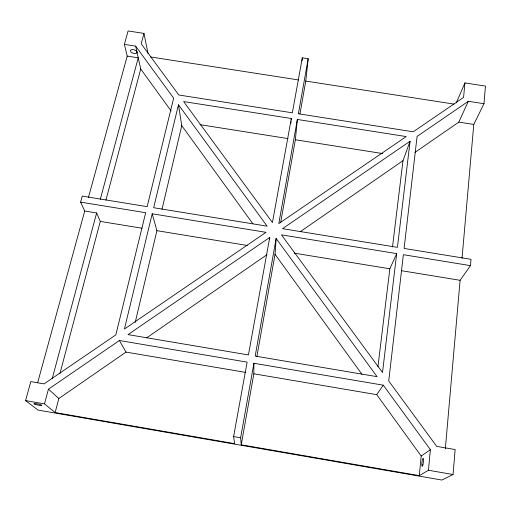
<?xml version="1.0" encoding="UTF-8"?>
<svg xmlns="http://www.w3.org/2000/svg" width="511" height="511" viewBox="0 0 511 511"><rect width="100%" height="100%" fill="white"/><g stroke="black" fill="none" stroke-linecap="round" stroke-linejoin="round"><path stroke-width="0.77" d="M241.249 444.794L253.839 373.797L253.903 363.283L383.282 385.179L430.377 449.654L428.435 470.261L419.288 475.639L241.249 444.794L240.624 437.786L253.903 363.283M269.655 239.033L269.738 237.443L128.018 334.609L248.423 354.947L269.738 237.443M256.861 356.761L275.033 254.337L276.144 238.49L377.073 376.671L255.187 356.084L276.144 238.49M290.912 123.196L291.046 121.631M291.181 120.066L291.315 118.501L183.621 101.568L272.433 222.56L291.315 118.501M148.043 53.559L143.987 33.407L128.095 30.954L124.365 44.393L135.651 46.137L173.644 98.163L147.155 206.661L82.277 196.109L80.61 202.126L145.673 212.723L115.844 334.871L44.067 383.882L30.82 381.602L25.55 400.592L37.98 410.065L441.881 480.046L453.059 474.515L455.141 449.546L436.733 446.384L388.73 380.989L403.371 254.702L470.478 265.631L471.008 259.307L404.099 248.429L417.085 136.424L468.338 101.28L483.981 103.707L485.45 86.084L464.933 82.923L456.278 102.928M445.33 448.792L460.104 280.296L470.478 265.631M462.027 258.381L473.78 124.435L483.981 103.707M464.933 82.923L463.566 97.416L413.227 131.793L298.373 113.768L308.178 58.739L302.32 57.832L292.343 112.816L178.799 94.995L141.202 43.774L143.987 33.407M302.02 60.918L302.32 57.832M280.628 222.796L295.358 139.759L297.357 119.453L406.226 136.571L278.795 223.594L297.357 119.453M419.288 475.639L421.205 456.048L376.716 394.652L253.839 373.797M299.944 113.927L305.77 81.07L308.178 58.739M396.683 253.609L382.509 372.513L281.452 234.843L396.683 253.609L389.848 268.799L377.936 366.77M410.078 141.221L397.43 247.35L282.538 228.666L410.078 141.221L402.994 160.69L392.505 246.96M233.61 436.573L247.12 362.133L119.402 340.518L48.449 389.165L44.495 403.869L55.15 412.549L234.6 443.637L233.61 436.573L240.624 437.786M135.179 322.556L156.915 230.678L152.201 213.79L266.007 232.326L124.448 328.995L152.201 213.79M161.968 209.344L181.769 125.642L178.467 104.755L267.138 226.169L153.664 207.715L178.467 104.755M55.15 412.549L58.829 398.535L126.025 352.098L245.829 372.436M59.972 373.439L100.297 221.41L96.643 212.966L84.73 211.024L80.61 202.126M105.93 200.184L140.723 68.998L136.974 52.116M52.173 378.836L96.643 212.966M100.29 199.367L138.245 57.82L127.207 56.108L124.365 44.393M37.642 382.765L84.73 211.024M88.454 197.444L127.207 56.108M414.938 152.431L458.833 122.103L468.338 101.28M376.716 394.652L383.282 385.179M421.205 456.048L430.377 449.654M146.625 337.867L266.966 254.695M300.129 231.777L402.994 160.69M150.234 56.906L298.596 79.952M305.77 81.07L454.081 104.11M458.833 122.103L473.78 124.435M200.05 124.671L288.019 138.596M295.358 139.759L382.79 153.587M100.297 221.41L142.032 228.238M156.915 230.678L247.305 245.465M294.202 253.143L389.848 268.799M401.672 270.728L460.104 280.296M25.55 400.592L44.495 403.869M428.435 470.261L453.059 474.515M48.449 389.165L58.829 398.535M140.723 68.998L171.083 110.9M181.769 125.642L252.894 223.786M275.033 254.337L361.954 374.288M119.402 340.518L126.025 352.098M135.651 46.137L136.942 51.975M136.974 52.052L136.974 52.531A3.417 1.776 18 0 1 132.189 52.818A3.417 1.776 18 0 1 131.487 49.663A3.417 1.776 18 0 1 136.756 51.534L136.974 52.052M35.029 404.297A4.056 0.549 12 0 0 41.717 405.453A4.056 0.549 12 0 0 36.984 403.767A4.056 0.549 12 0 0 35.029 404.297M422.91 464.748A4.011 0.677 -83.1 0 0 423.217 458.361A4.011 0.677 -83.1 0 0 421.843 463.816A4.011 0.677 -83.1 0 0 422.91 464.748"/></g></svg>
